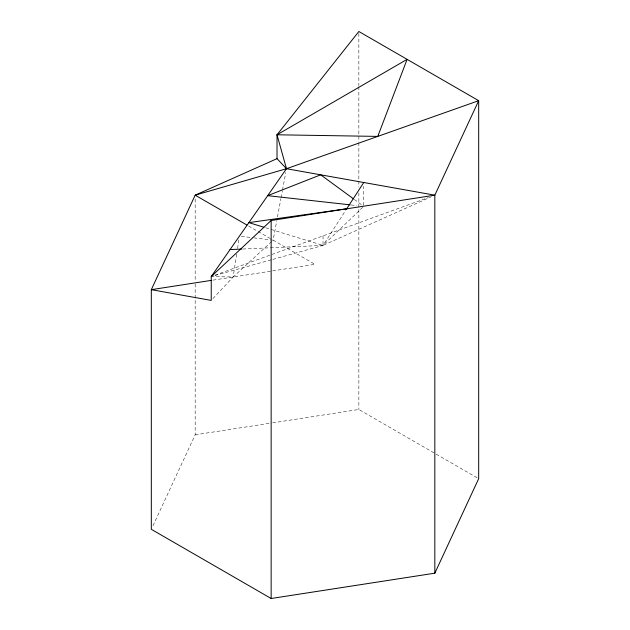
<?xml version="1.0" encoding="UTF-8"?>
<svg xmlns="http://www.w3.org/2000/svg" width="630" height="630" viewBox="0 0 630 630"><rect width="100%" height="100%" fill="white"/><g stroke="black" fill="none" stroke-linecap="round" stroke-linejoin="round"><path stroke-width="0.47" stroke-dasharray="3.15 2.36" d="M236.667 254.181L233.155 277.003L212.554 298.982M237.549 248.472L239.014 238.959M272.632 270.9L315 264.348L273.152 240.18L276.751 220.87M277.476 217.004L280.901 198.655M281.082 197.686L282.342 190.929M282.524 189.961L285.768 172.573M152.972 525.751L195.174 434.818L195.174 282.579M272.814 259.395L323.025 245.409L345.768 210.278M242.77 249.015L323.025 245.409L363.746 206.357L363.746 186.315M271.719 241.495L233.155 277.003L213.137 276.586M265.758 227.816L323.025 245.409L431.251 196.788M214.924 275.2L428.361 197.536M215.019 275.491L271.861 259.655M212.94 280.137L271.672 271.05M195.174 434.818L271.688 422.982M272.656 422.832L358.856 409.492L435.346 453.655M351.13 204.955L356.95 205.6M241.377 236.345L252.929 237.738M253.89 237.857L273.152 240.18M248.566 225.989L271.451 239.203M436.196 454.143L478.682 478.674M354.351 199.474L362.179 205.207M358.856 33.469L358.856 85.641M358.856 86.625L358.856 141.75M358.856 142.734L358.856 180.141M358.856 181.125L358.856 187.031M358.856 192.938L358.856 409.492M323.025 235.864L323.025 245.409M195.174 199.096L195.174 281.594"/><path stroke-width="0.94" d="M434.826 573.182L478.682 478.674L478.682 100.682L358.856 31.5L277.019 134.788L277.019 158.65L286.485 168.714L434.826 195.182L478.682 100.682L286.485 168.714L195.174 195.166L151.318 289.666L151.318 529.318L271.144 598.5L434.826 573.182L434.826 195.182L271.144 220.508L211.231 276.546L211.231 300.4L151.318 289.666L211.011 280.429M346.295 209.459L363.746 182.503M277.019 134.788L407.106 59.354L377.772 136.403L277.019 134.788L286.485 168.714L211.231 276.546L213.074 275.877M277.019 158.65L195.174 195.166L246.873 225.012M347.193 208.703L248.858 222.626L263.875 227.241M230.044 249.59L241.786 249.063M350.162 204.845L267.671 195.67L320.694 174.817L353.572 198.899M271.144 220.508L271.144 598.5"/></g></svg>
